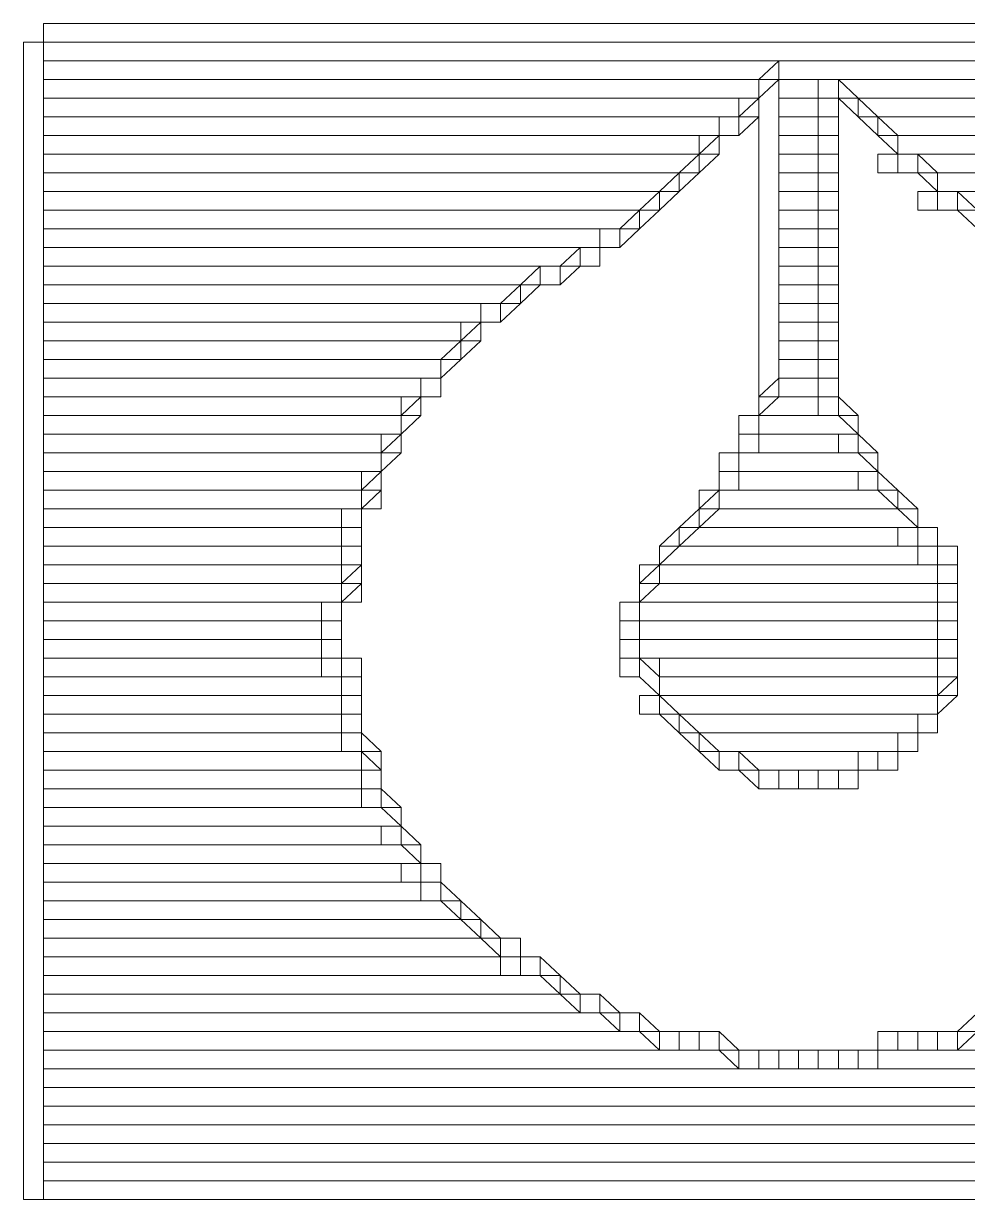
# Model space of a CAD drawing. Header units: millimetres. Extents: x 0 to 841, y 0 to 594.
# Drawn here: x 659.17 to 669.07, y 97.92 to 110.26 of the extents above; entities that cross this region are included whole.
import ezdxf

# ---------------------------------------------------------------- set-up
doc = ezdxf.new("R2010")
doc.units = ezdxf.units.MM
doc.header["$LTSCALE"] = 1.2
doc.layers.add('1', color=7, linetype='Continuous', lineweight=13)

msp = doc.modelspace()

# ---------------------------------------------------------------- linework, layer by layer
at = {"layer": '1'}
for p, q in [((659.38, 110.258), (718.832, 110.258)), ((659.38, 110.258), (718.832, 110.258)), ((659.38, 110.063), (718.832, 110.063)), ((659.38, 110.063), (718.832, 110.063)), ((659.38, 109.867), (718.832, 109.867)), ((659.38, 109.867), (718.832, 109.867)), ((667.716, 109.671), (718.832, 109.671)), ((667.716, 109.671), (718.832, 109.671)), ((667.924, 109.475), (718.832, 109.475)), ((667.924, 109.475), (718.832, 109.475)), ((668.131, 109.28), (718.832, 109.28)), ((668.131, 109.28), (718.832, 109.28)), ((668.341, 109.083), (718.832, 109.083)), ((668.341, 109.083), (718.832, 109.083)), ((668.549, 108.887), (718.832, 108.887)), ((668.549, 108.887), (718.832, 108.887)), ((668.757, 108.692), (718.832, 108.692)), ((668.757, 108.692), (718.832, 108.692)), ((668.966, 108.496), (718.832, 108.496)), ((668.966, 108.496), (718.832, 108.496)), ((668.757, 99.683), (718.832, 99.683)), ((668.757, 99.683), (718.832, 99.683)), ((659.38, 99.487), (718.832, 99.487)), ((659.38, 99.487), (718.832, 99.487)), ((667.924, 99.487), (718.832, 99.487)), ((667.924, 99.487), (718.832, 99.487)), ((659.38, 99.292), (718.832, 99.292)), ((659.38, 99.292), (718.832, 99.292)), ((659.38, 99.096), (718.832, 99.096)), ((659.38, 99.096), (718.832, 99.096)), ((659.38, 98.9), (718.832, 98.9)), ((659.38, 98.9), (718.832, 98.9)), ((659.38, 98.704), (718.832, 98.704)), ((659.38, 98.704), (718.832, 98.704)), ((659.38, 98.509), (718.832, 98.509)), ((659.38, 98.509), (718.832, 98.509)), ((659.38, 98.313), (718.832, 98.313)), ((659.38, 98.313), (718.832, 98.313))]:
    msp.add_line(p, q, dxfattribs=at)
for points in [[(718.832, 110.063), (659.38, 110.063), (659.38, 110.258), (718.832, 110.258)], [(718.832, 110.063), (659.38, 110.063), (659.38, 110.258)], [(718.832, 110.063), (659.38, 110.063), (659.38, 110.258), (718.832, 110.258)], [(718.832, 110.063), (659.38, 110.063), (659.38, 110.258)], [(718.832, 109.867), (659.38, 109.867), (659.38, 110.063)], [(718.832, 109.867), (659.38, 109.867), (659.38, 110.063)], [(718.832, 109.671), (659.38, 109.671), (659.38, 109.867)], [(718.832, 109.671), (659.38, 109.671), (659.38, 109.867)], [(718.832, 109.475), (667.716, 109.475), (667.716, 109.671)], [(718.832, 109.475), (667.716, 109.475), (667.716, 109.671)], [(718.832, 109.28), (667.924, 109.28), (667.924, 109.475)], [(718.832, 109.28), (667.924, 109.28), (667.924, 109.475)], [(718.832, 109.083), (668.131, 109.083), (668.131, 109.28), (718.832, 109.28)], [(718.832, 109.083), (668.131, 109.083), (668.131, 109.28)], [(718.832, 109.083), (668.131, 109.083), (668.131, 109.28), (718.832, 109.28)], [(718.832, 109.083), (668.131, 109.083), (668.131, 109.28)], [(718.832, 108.887), (668.341, 108.887), (668.341, 109.083)], [(718.832, 108.887), (668.341, 108.887), (668.341, 109.083)], [(718.832, 108.692), (668.549, 108.692), (668.549, 108.887)], [(718.832, 108.692), (668.549, 108.692), (668.549, 108.887)], [(718.832, 108.496), (668.757, 108.496), (668.757, 108.692)], [(718.832, 108.496), (668.757, 108.496), (668.757, 108.692)], [(718.832, 108.3), (668.966, 108.3), (668.966, 108.496)], [(718.832, 108.3), (668.966, 108.3), (668.966, 108.496)], [(718.832, 99.487), (668.757, 99.487), (668.757, 99.683)], [(718.832, 99.487), (668.757, 99.487), (668.757, 99.683)], [(718.832, 99.292), (659.38, 99.292), (659.38, 99.487)], [(718.832, 99.292), (659.38, 99.292), (659.38, 99.487)], [(718.832, 99.292), (667.924, 99.292), (667.924, 99.487)], [(718.832, 99.292), (667.924, 99.292), (667.924, 99.487)], [(718.832, 99.096), (659.38, 99.096), (659.38, 99.292)], [(718.832, 99.096), (659.38, 99.096), (659.38, 99.292)], [(718.832, 98.9), (659.38, 98.9), (659.38, 99.096)], [(718.832, 98.9), (659.38, 98.9), (659.38, 99.096)], [(718.832, 98.704), (659.38, 98.704), (659.38, 98.9)], [(718.832, 98.704), (659.38, 98.704), (659.38, 98.9)], [(718.832, 98.509), (659.38, 98.509), (659.38, 98.704)], [(718.832, 98.509), (659.38, 98.509), (659.38, 98.704)], [(718.832, 98.313), (659.38, 98.313), (659.38, 98.509)], [(718.832, 98.313), (659.38, 98.313), (659.38, 98.509)], [(718.832, 98.117), (659.38, 98.117), (659.38, 98.313), (718.832, 98.313)], [(718.832, 98.117), (659.38, 98.117), (659.38, 98.313)], [(718.832, 98.117), (659.38, 98.117), (659.38, 98.313), (718.832, 98.313)], [(718.832, 98.117), (659.38, 98.117), (659.38, 98.313)], [(718.832, 98.117), (659.38, 98.117), (659.38, 97.921), (718.832, 97.921)], [(718.832, 98.117), (659.38, 98.117), (659.38, 97.921), (718.832, 97.921)]]:
    msp.add_lwpolyline(points, dxfattribs=at)
for points in [[(659.171, 97.921), (659.171, 110.063), (659.38, 110.063), (659.38, 97.921)], [(659.171, 97.921), (659.171, 110.063), (659.38, 110.063), (659.38, 97.921)], [(667.091, 109.867), (666.883, 109.671), (666.883, 109.475), (667.091, 109.671)], [(667.091, 109.867), (666.883, 109.671), (666.883, 109.475), (667.091, 109.671)], [(659.38, 109.671), (666.883, 109.671), (666.883, 109.475), (659.38, 109.475)], [(659.38, 109.671), (666.883, 109.671), (666.883, 109.475), (659.38, 109.475)], [(666.883, 106.342), (666.883, 109.671), (667.091, 109.671), (667.091, 106.342)], [(666.883, 106.342), (666.883, 109.671), (667.091, 109.671), (667.091, 106.342)], [(667.091, 109.671), (667.716, 109.671), (667.716, 109.475), (667.091, 109.475)], [(667.091, 109.671), (667.716, 109.671), (667.716, 109.475), (667.091, 109.475)], [(667.506, 109.475), (667.506, 109.671), (667.716, 109.671), (667.716, 109.475)], [(667.506, 109.671), (667.506, 106.342), (667.716, 106.342), (667.716, 109.671)], [(667.506, 109.475), (667.506, 109.671), (667.716, 109.671), (667.716, 109.475)], [(667.506, 109.671), (667.506, 106.342), (667.716, 106.342), (667.716, 109.671)], [(667.924, 109.475), (667.716, 109.671), (667.716, 109.475), (667.924, 109.28)], [(667.924, 109.475), (667.716, 109.671), (667.716, 109.475), (667.924, 109.28)], [(659.38, 109.475), (666.883, 109.475), (666.883, 109.28), (659.38, 109.28)], [(659.38, 109.475), (666.883, 109.475), (666.883, 109.28), (659.38, 109.28)], [(666.673, 109.475), (666.673, 109.28), (666.883, 109.28), (666.883, 109.475)], [(666.883, 109.475), (666.673, 109.28), (666.673, 109.083), (666.883, 109.28)], [(666.673, 109.475), (666.673, 109.28), (666.883, 109.28), (666.883, 109.475)], [(666.883, 109.475), (666.673, 109.28), (666.673, 109.083), (666.883, 109.28)], [(667.091, 109.475), (667.716, 109.475), (667.716, 109.28), (667.091, 109.28)], [(667.091, 109.475), (667.716, 109.475), (667.716, 109.28), (667.091, 109.28)], [(668.131, 109.28), (667.924, 109.475), (667.924, 109.28), (668.131, 109.083)], [(668.131, 109.28), (667.924, 109.475), (667.924, 109.28), (668.131, 109.083)], [(659.38, 109.28), (666.673, 109.28), (666.673, 109.083), (659.38, 109.083)], [(659.38, 109.28), (666.465, 109.28), (666.465, 109.083), (659.38, 109.083)], [(659.38, 109.28), (666.673, 109.28), (666.673, 109.083), (659.38, 109.083)], [(659.38, 109.28), (666.465, 109.28), (666.465, 109.083), (659.38, 109.083)], [(666.673, 109.28), (666.465, 109.28), (666.465, 109.083), (666.673, 109.083)], [(666.673, 109.28), (666.465, 109.28), (666.465, 109.083), (666.673, 109.083)], [(667.091, 109.28), (667.716, 109.28), (667.716, 109.083), (667.091, 109.083)], [(667.091, 109.28), (667.716, 109.28), (667.716, 109.083), (667.091, 109.083)], [(667.091, 109.28), (667.716, 109.28), (667.716, 109.083), (667.091, 109.083)], [(667.091, 109.28), (667.716, 109.28), (667.716, 109.083), (667.091, 109.083)], [(668.341, 109.083), (668.131, 109.28), (668.131, 109.083), (668.341, 108.887)], [(668.131, 109.28), (668.131, 109.28), (668.131, 109.083), (668.131, 109.083)], [(668.341, 109.083), (668.131, 109.28), (668.131, 109.083), (668.341, 108.887)], [(668.131, 109.28), (668.131, 109.28), (668.131, 109.083), (668.131, 109.083)], [(659.38, 109.083), (666.465, 109.083), (666.465, 108.887), (659.38, 108.887)], [(659.38, 109.083), (666.465, 109.083), (666.465, 108.887), (659.38, 108.887)], [(666.257, 109.083), (666.257, 108.887), (666.465, 108.887), (666.465, 109.083)], [(666.465, 109.083), (666.257, 108.887), (666.257, 108.692), (666.465, 108.887)], [(666.257, 109.083), (666.257, 108.887), (666.465, 108.887), (666.465, 109.083)], [(666.465, 109.083), (666.257, 108.887), (666.257, 108.692), (666.465, 108.887)], [(667.091, 109.083), (667.716, 109.083), (667.716, 108.887), (667.091, 108.887)], [(667.091, 109.083), (667.716, 109.083), (667.716, 108.887), (667.091, 108.887)], [(659.38, 108.887), (666.257, 108.887), (666.257, 108.692), (659.38, 108.692)], [(659.38, 108.887), (666.257, 108.887), (666.257, 108.692), (659.38, 108.692)], [(666.257, 108.887), (666.048, 108.692), (666.048, 108.496), (666.257, 108.692)], [(666.257, 108.887), (666.048, 108.692), (666.048, 108.496), (666.257, 108.692)], [(666.257, 108.887), (666.257, 108.887), (666.257, 108.692), (666.257, 108.692)], [(666.257, 108.887), (666.257, 108.887), (666.257, 108.692), (666.257, 108.692)], [(667.091, 108.887), (667.716, 108.887), (667.716, 108.692), (667.091, 108.692)], [(667.091, 108.887), (667.716, 108.887), (667.716, 108.692), (667.091, 108.692)], [(668.131, 108.692), (668.131, 108.887), (668.341, 108.887), (668.341, 108.692)], [(668.131, 108.692), (668.131, 108.887), (668.341, 108.887), (668.341, 108.692)], [(668.549, 108.887), (668.341, 108.887), (668.341, 108.692), (668.549, 108.692)], [(668.549, 108.887), (668.341, 108.887), (668.341, 108.692), (668.549, 108.692)], [(668.757, 108.692), (668.549, 108.887), (668.549, 108.692), (668.757, 108.496)], [(668.757, 108.692), (668.549, 108.887), (668.549, 108.692), (668.757, 108.496)], [(659.38, 108.692), (666.048, 108.692), (666.048, 108.496), (659.38, 108.496)], [(659.38, 108.692), (666.048, 108.692), (666.048, 108.496), (659.38, 108.496)], [(666.048, 108.692), (665.84, 108.496), (665.84, 108.3), (666.048, 108.496)], [(666.048, 108.692), (665.84, 108.496), (665.84, 108.3), (666.048, 108.496)], [(667.091, 108.692), (667.716, 108.692), (667.716, 108.496), (667.091, 108.496)], [(667.091, 108.692), (667.716, 108.692), (667.716, 108.496), (667.091, 108.496)], [(659.38, 108.496), (665.84, 108.496), (665.84, 108.3), (659.38, 108.3)], [(659.38, 108.496), (665.84, 108.496), (665.84, 108.3), (659.38, 108.3)], [(665.84, 108.496), (665.632, 108.3), (665.632, 108.105), (665.84, 108.3)], [(665.84, 108.496), (665.632, 108.3), (665.632, 108.105), (665.84, 108.3)], [(665.84, 108.496), (665.84, 108.496), (665.84, 108.3), (665.84, 108.3)], [(665.84, 108.496), (665.84, 108.496), (665.84, 108.3), (665.84, 108.3)], [(667.091, 108.496), (667.716, 108.496), (667.716, 108.3), (667.091, 108.3)], [(667.091, 108.496), (667.716, 108.496), (667.716, 108.3), (667.091, 108.3)], [(668.549, 108.3), (668.549, 108.496), (668.757, 108.496), (668.757, 108.3)], [(668.549, 108.3), (668.549, 108.496), (668.757, 108.496), (668.757, 108.3)], [(668.966, 108.496), (668.757, 108.496), (668.757, 108.3), (668.966, 108.3)], [(668.966, 108.496), (668.757, 108.496), (668.757, 108.3), (668.966, 108.3)], [(669.174, 108.3), (668.966, 108.496), (668.966, 108.3), (669.174, 108.105)], [(669.174, 108.3), (668.966, 108.496), (668.966, 108.3), (669.174, 108.105)], [(659.38, 108.3), (665.632, 108.3), (665.632, 108.105), (659.38, 108.105)], [(659.38, 108.3), (665.632, 108.3), (665.632, 108.105), (659.38, 108.105)], [(665.632, 108.3), (665.423, 108.105), (665.423, 107.909), (665.632, 108.105)], [(665.632, 108.3), (665.423, 108.105), (665.423, 107.909), (665.632, 108.105)], [(667.091, 108.3), (667.716, 108.3), (667.716, 108.105), (667.091, 108.105)], [(667.091, 108.3), (667.716, 108.3), (667.716, 108.105), (667.091, 108.105)], [(659.38, 108.105), (665.423, 108.105), (665.423, 107.909), (659.38, 107.909)], [(659.38, 108.105), (665.215, 108.105), (665.215, 107.909), (659.38, 107.909)], [(659.38, 108.105), (665.423, 108.105), (665.423, 107.909), (659.38, 107.909)], [(659.38, 108.105), (665.215, 108.105), (665.215, 107.909), (659.38, 107.909)], [(665.423, 108.105), (665.215, 108.105), (665.215, 107.909), (665.423, 107.909)], [(665.423, 108.105), (665.215, 108.105), (665.215, 107.909), (665.423, 107.909)], [(667.091, 108.105), (667.716, 108.105), (667.716, 107.909), (667.091, 107.909)], [(667.091, 108.105), (667.716, 108.105), (667.716, 107.909), (667.091, 107.909)], [(667.091, 108.105), (667.716, 108.105), (667.716, 107.909), (667.091, 107.909)], [(667.091, 108.105), (667.716, 108.105), (667.716, 107.909), (667.091, 107.909)], [(659.38, 107.909), (665.007, 107.909), (665.007, 107.713), (659.38, 107.713)], [(659.38, 107.909), (665.007, 107.909), (665.007, 107.713), (659.38, 107.713)], [(665.007, 107.909), (664.798, 107.713), (664.798, 107.517), (665.007, 107.713)], [(665.007, 107.909), (664.798, 107.713), (664.798, 107.517), (665.007, 107.713)], [(665.007, 107.909), (665.007, 107.713), (665.215, 107.713), (665.215, 107.909)], [(665.215, 107.909), (665.007, 107.909), (665.007, 107.713), (665.215, 107.713)], [(665.007, 107.909), (665.007, 107.713), (665.215, 107.713), (665.215, 107.909)], [(665.215, 107.909), (665.007, 107.909), (665.007, 107.713), (665.215, 107.713)], [(667.091, 107.909), (667.716, 107.909), (667.716, 107.713), (667.091, 107.713)], [(667.091, 107.909), (667.716, 107.909), (667.716, 107.713), (667.091, 107.713)], [(659.38, 107.713), (664.59, 107.713), (664.59, 107.517), (659.38, 107.517)], [(659.38, 107.713), (664.59, 107.713), (664.59, 107.517), (659.38, 107.517)], [(664.59, 107.713), (664.382, 107.517), (664.382, 107.321), (664.59, 107.517)], [(664.59, 107.713), (664.382, 107.517), (664.382, 107.321), (664.59, 107.517)], [(664.798, 107.713), (664.59, 107.713), (664.59, 107.517), (664.798, 107.517)], [(664.59, 107.713), (664.59, 107.713), (664.59, 107.517), (664.59, 107.517)], [(664.59, 107.713), (664.59, 107.713), (664.59, 107.517), (664.59, 107.517)], [(664.798, 107.713), (664.59, 107.713), (664.59, 107.517), (664.798, 107.517)], [(664.59, 107.713), (664.59, 107.713), (664.59, 107.517), (664.59, 107.517)], [(664.59, 107.713), (664.59, 107.713), (664.59, 107.517), (664.59, 107.517)], [(667.091, 107.713), (667.716, 107.713), (667.716, 107.517), (667.091, 107.517)], [(667.091, 107.713), (667.716, 107.713), (667.716, 107.517), (667.091, 107.517)], [(659.38, 107.517), (664.382, 107.517), (664.382, 107.321), (659.38, 107.321)], [(659.38, 107.517), (664.382, 107.517), (664.382, 107.321), (659.38, 107.321)], [(664.382, 107.517), (664.172, 107.321), (664.172, 107.125), (664.382, 107.321)], [(664.382, 107.517), (664.172, 107.321), (664.172, 107.125), (664.382, 107.321)], [(664.382, 107.517), (664.382, 107.517), (664.382, 107.321), (664.382, 107.321)], [(664.382, 107.517), (664.382, 107.517), (664.382, 107.321), (664.382, 107.321)], [(667.091, 107.517), (667.716, 107.517), (667.716, 107.321), (667.091, 107.321)], [(667.091, 107.517), (667.716, 107.517), (667.716, 107.321), (667.091, 107.321)], [(659.38, 107.321), (664.172, 107.321), (664.172, 107.125), (659.38, 107.125)], [(659.38, 107.321), (664.172, 107.321), (664.172, 107.125), (659.38, 107.125)], [(664.172, 107.321), (663.965, 107.321), (663.965, 107.125), (664.172, 107.125)], [(664.172, 107.321), (663.965, 107.321), (663.965, 107.125), (664.172, 107.125)], [(667.091, 107.321), (667.716, 107.321), (667.716, 107.125), (667.091, 107.125)], [(667.091, 107.321), (667.716, 107.321), (667.716, 107.125), (667.091, 107.125)], [(659.38, 107.125), (663.965, 107.125), (663.965, 106.929), (659.38, 106.929)], [(659.38, 107.125), (663.965, 107.125), (663.965, 106.929), (659.38, 106.929)], [(663.757, 107.125), (663.757, 106.929), (663.965, 106.929), (663.965, 107.125)], [(663.965, 107.125), (663.757, 106.929), (663.757, 106.734), (663.965, 106.929)], [(663.757, 107.125), (663.757, 106.929), (663.965, 106.929), (663.965, 107.125)], [(663.965, 107.125), (663.757, 106.929), (663.757, 106.734), (663.965, 106.929)], [(667.091, 107.125), (667.716, 107.125), (667.716, 106.929), (667.091, 106.929)], [(667.091, 107.125), (667.716, 107.125), (667.716, 106.929), (667.091, 106.929)], [(659.38, 106.929), (663.757, 106.929), (663.757, 106.734), (659.38, 106.734)], [(659.38, 106.929), (663.757, 106.929), (663.757, 106.734), (659.38, 106.734)], [(659.38, 106.929), (663.757, 106.929), (663.757, 106.734), (659.38, 106.734)], [(659.38, 106.929), (663.757, 106.929), (663.757, 106.734), (659.38, 106.734)], [(663.757, 106.929), (663.547, 106.734), (663.547, 106.538), (663.757, 106.734)], [(663.757, 106.929), (663.547, 106.734), (663.547, 106.538), (663.757, 106.734)], [(663.757, 106.929), (663.757, 106.929), (663.757, 106.734), (663.757, 106.734)], [(663.757, 106.929), (663.757, 106.929), (663.757, 106.734), (663.757, 106.734)], [(667.091, 106.929), (667.716, 106.929), (667.716, 106.734), (667.091, 106.734)], [(667.091, 106.929), (667.716, 106.929), (667.716, 106.734), (667.091, 106.734)], [(667.091, 106.929), (667.716, 106.929), (667.716, 106.734), (667.091, 106.734)], [(667.091, 106.929), (667.716, 106.929), (667.716, 106.734), (667.091, 106.734)], [(659.38, 106.734), (663.547, 106.734), (663.547, 106.538), (659.38, 106.538)], [(659.38, 106.734), (663.547, 106.734), (663.547, 106.538), (659.38, 106.538)], [(667.091, 106.734), (667.716, 106.734), (667.716, 106.538), (667.091, 106.538)], [(667.091, 106.734), (667.716, 106.734), (667.716, 106.538), (667.091, 106.538)], [(659.38, 106.538), (663.339, 106.538), (663.339, 106.342), (659.38, 106.342)], [(659.38, 106.538), (663.339, 106.538), (663.339, 106.342), (659.38, 106.342)], [(663.339, 106.538), (663.339, 106.342), (663.547, 106.342), (663.547, 106.538)], [(663.547, 106.538), (663.339, 106.538), (663.339, 106.342), (663.547, 106.342)], [(663.339, 106.538), (663.339, 106.342), (663.547, 106.342), (663.547, 106.538)], [(663.547, 106.538), (663.339, 106.538), (663.339, 106.342), (663.547, 106.342)], [(666.883, 106.342), (667.091, 106.538), (667.091, 106.342), (666.883, 106.146)], [(666.883, 106.342), (667.091, 106.538), (667.091, 106.342), (666.883, 106.146)], [(667.091, 106.538), (667.091, 106.538), (667.091, 106.342), (667.091, 106.342)], [(667.091, 106.538), (667.716, 106.538), (667.716, 106.342), (667.091, 106.342)], [(667.091, 106.538), (667.091, 106.538), (667.091, 106.342), (667.091, 106.342)], [(667.091, 106.538), (667.716, 106.538), (667.716, 106.342), (667.091, 106.342)], [(667.716, 106.538), (667.716, 106.538), (667.716, 106.342), (667.716, 106.342)], [(667.716, 106.538), (667.716, 106.538), (667.716, 106.342), (667.716, 106.342)], [(659.38, 106.342), (663.339, 106.342), (663.339, 106.146), (659.38, 106.146)], [(659.38, 106.342), (663.339, 106.342), (663.339, 106.146), (659.38, 106.146)], [(663.131, 106.342), (663.131, 106.146), (663.339, 106.146), (663.339, 106.342)], [(663.339, 106.342), (663.131, 106.146), (663.131, 105.95), (663.339, 106.146)], [(663.131, 106.342), (663.131, 106.146), (663.339, 106.146), (663.339, 106.342)], [(663.339, 106.342), (663.131, 106.146), (663.131, 105.95), (663.339, 106.146)], [(666.883, 106.342), (667.716, 106.342), (667.716, 106.146), (666.883, 106.146)], [(666.883, 106.342), (667.716, 106.342), (667.716, 106.146), (666.883, 106.146)], [(667.506, 106.342), (667.506, 106.146), (667.716, 106.146), (667.716, 106.342)], [(667.506, 106.342), (667.506, 106.146), (667.716, 106.146), (667.716, 106.342)], [(667.716, 106.342), (667.924, 106.146), (667.924, 105.95), (667.716, 106.146)], [(667.716, 106.342), (667.924, 106.146), (667.924, 105.95), (667.716, 106.146)], [(659.38, 106.146), (663.131, 106.146), (663.131, 105.95), (659.38, 105.95)], [(659.38, 106.146), (663.131, 106.146), (663.131, 105.95), (659.38, 105.95)], [(663.131, 106.146), (663.131, 106.146), (663.131, 105.95), (663.131, 105.95)], [(663.131, 106.146), (663.131, 106.146), (663.131, 105.95), (663.131, 105.95)], [(666.673, 105.95), (666.673, 106.146), (666.883, 106.146), (666.883, 105.95)], [(666.673, 105.95), (666.673, 106.146), (666.883, 106.146), (666.883, 105.95)], [(666.883, 106.146), (666.883, 106.146), (666.883, 105.95), (666.883, 105.95)], [(666.883, 106.146), (667.924, 106.146), (667.924, 105.95), (666.883, 105.95)], [(666.883, 106.146), (666.883, 106.146), (666.883, 105.95), (666.883, 105.95)], [(666.883, 106.146), (667.924, 106.146), (667.924, 105.95), (666.883, 105.95)], [(667.924, 106.146), (667.924, 106.146), (667.924, 105.95), (667.924, 105.95)], [(667.924, 106.146), (667.924, 106.146), (667.924, 105.95), (667.924, 105.95)], [(659.38, 105.95), (663.131, 105.95), (663.131, 105.754), (659.38, 105.754)], [(659.38, 105.95), (662.922, 105.95), (662.922, 105.754), (659.38, 105.754)], [(659.38, 105.95), (663.131, 105.95), (663.131, 105.754), (659.38, 105.754)], [(659.38, 105.95), (662.922, 105.95), (662.922, 105.754), (659.38, 105.754)], [(662.922, 105.95), (662.922, 105.754), (663.131, 105.754), (663.131, 105.95)], [(663.131, 105.95), (662.922, 105.754), (662.922, 105.558), (663.131, 105.754)], [(662.922, 105.95), (662.922, 105.754), (663.131, 105.754), (663.131, 105.95)], [(663.131, 105.95), (662.922, 105.754), (662.922, 105.558), (663.131, 105.754)], [(666.673, 105.95), (666.883, 105.95), (666.883, 105.754), (666.673, 105.754)], [(666.673, 105.754), (666.673, 105.95), (666.883, 105.95), (666.883, 105.754)], [(666.673, 105.95), (667.924, 105.95), (667.924, 105.754), (666.673, 105.754)], [(666.673, 105.95), (666.883, 105.95), (666.883, 105.754), (666.673, 105.754)], [(666.673, 105.754), (666.673, 105.95), (666.883, 105.95), (666.883, 105.754)], [(666.673, 105.95), (667.924, 105.95), (667.924, 105.754), (666.673, 105.754)], [(666.883, 105.95), (667.924, 105.95), (667.924, 105.754), (666.883, 105.754)], [(666.883, 105.95), (667.924, 105.95), (667.924, 105.754), (666.883, 105.754)], [(667.716, 105.95), (667.716, 105.754), (667.924, 105.754), (667.924, 105.95)], [(667.716, 105.95), (667.716, 105.754), (667.924, 105.754), (667.924, 105.95)], [(667.924, 105.95), (667.924, 105.95), (667.924, 105.754), (667.924, 105.754)], [(667.924, 105.95), (668.131, 105.754), (668.131, 105.558), (667.924, 105.754)], [(667.924, 105.95), (667.924, 105.95), (667.924, 105.754), (667.924, 105.754)], [(667.924, 105.95), (668.131, 105.754), (668.131, 105.558), (667.924, 105.754)], [(659.38, 105.754), (662.922, 105.754), (662.922, 105.558), (659.38, 105.558)], [(659.38, 105.754), (662.922, 105.754), (662.922, 105.558), (659.38, 105.558)], [(666.465, 105.558), (666.465, 105.754), (666.673, 105.754), (666.673, 105.558)], [(666.465, 105.558), (666.465, 105.754), (666.673, 105.754), (666.673, 105.558)], [(666.673, 105.754), (668.131, 105.754), (668.131, 105.558), (666.673, 105.558)], [(666.673, 105.754), (668.131, 105.754), (668.131, 105.558), (666.673, 105.558)], [(659.38, 105.558), (662.922, 105.558), (662.922, 105.363), (659.38, 105.363)], [(659.38, 105.558), (662.922, 105.558), (662.922, 105.363), (659.38, 105.363)], [(662.714, 105.558), (662.714, 105.363), (662.922, 105.363), (662.922, 105.558)], [(662.922, 105.558), (662.714, 105.363), (662.714, 105.167), (662.922, 105.363)], [(662.714, 105.558), (662.714, 105.363), (662.922, 105.363), (662.922, 105.558)], [(662.922, 105.558), (662.714, 105.363), (662.714, 105.167), (662.922, 105.363)], [(662.922, 105.558), (662.922, 105.558), (662.922, 105.363), (662.922, 105.363)], [(662.922, 105.558), (662.922, 105.558), (662.922, 105.363), (662.922, 105.363)], [(666.465, 105.558), (666.673, 105.558), (666.673, 105.363), (666.465, 105.363)], [(666.465, 105.363), (666.465, 105.558), (666.673, 105.558), (666.673, 105.363)], [(666.465, 105.558), (668.131, 105.558), (668.131, 105.363), (666.465, 105.363)], [(666.465, 105.558), (666.673, 105.558), (666.673, 105.363), (666.465, 105.363)], [(666.465, 105.363), (666.465, 105.558), (666.673, 105.558), (666.673, 105.363)], [(666.465, 105.558), (668.131, 105.558), (668.131, 105.363), (666.465, 105.363)], [(667.924, 105.558), (667.924, 105.363), (668.131, 105.363), (668.131, 105.558)], [(667.924, 105.558), (667.924, 105.363), (668.131, 105.363), (668.131, 105.558)], [(668.131, 105.558), (668.131, 105.558), (668.131, 105.363), (668.131, 105.363)], [(668.131, 105.558), (668.341, 105.363), (668.341, 105.167), (668.131, 105.363)], [(668.131, 105.558), (668.131, 105.558), (668.131, 105.363), (668.131, 105.363)], [(668.131, 105.558), (668.341, 105.363), (668.341, 105.167), (668.131, 105.363)], [(659.38, 105.363), (662.922, 105.363), (662.922, 105.167), (659.38, 105.167)], [(659.38, 105.363), (662.922, 105.363), (662.922, 105.167), (659.38, 105.167)], [(666.257, 105.167), (666.465, 105.363), (666.465, 105.167), (666.257, 104.971)], [(666.257, 105.167), (666.257, 105.363), (666.465, 105.363), (666.465, 105.167)], [(666.257, 105.167), (666.465, 105.363), (666.465, 105.167), (666.257, 104.971)], [(666.257, 105.167), (666.257, 105.363), (666.465, 105.363), (666.465, 105.167)], [(666.465, 105.363), (666.465, 105.363), (666.465, 105.167), (666.465, 105.167)], [(666.465, 105.363), (668.341, 105.363), (668.341, 105.167), (666.465, 105.167)], [(666.465, 105.363), (666.465, 105.363), (666.465, 105.167), (666.465, 105.167)], [(666.465, 105.363), (668.341, 105.363), (668.341, 105.167), (666.465, 105.167)], [(668.341, 105.363), (668.341, 105.363), (668.341, 105.167), (668.341, 105.167)], [(668.341, 105.363), (668.549, 105.167), (668.549, 104.971), (668.341, 105.167)], [(668.341, 105.363), (668.341, 105.363), (668.341, 105.167), (668.341, 105.167)], [(668.341, 105.363), (668.549, 105.167), (668.549, 104.971), (668.341, 105.167)], [(659.38, 105.167), (662.714, 105.167), (662.714, 104.971), (659.38, 104.971)], [(659.38, 105.167), (662.714, 105.167), (662.714, 104.971), (659.38, 104.971)], [(662.506, 105.167), (662.506, 104.971), (662.714, 104.971), (662.714, 105.167)], [(662.506, 105.167), (662.506, 104.971), (662.714, 104.971), (662.714, 105.167)], [(666.048, 104.971), (666.257, 105.167), (666.257, 104.971), (666.048, 104.775)], [(666.048, 104.971), (666.257, 105.167), (666.257, 104.971), (666.048, 104.775)], [(666.257, 105.167), (666.257, 105.167), (666.257, 104.971), (666.257, 104.971)], [(666.257, 105.167), (668.549, 105.167), (668.549, 104.971), (666.257, 104.971)], [(666.257, 105.167), (666.257, 105.167), (666.257, 104.971), (666.257, 104.971)], [(666.257, 105.167), (668.549, 105.167), (668.549, 104.971), (666.257, 104.971)], [(668.549, 105.167), (668.549, 105.167), (668.549, 104.971), (668.549, 104.971)], [(668.549, 105.167), (668.549, 105.167), (668.549, 104.971), (668.549, 104.971)], [(659.38, 104.971), (662.714, 104.971), (662.714, 104.775), (659.38, 104.775)], [(659.38, 104.971), (662.714, 104.971), (662.714, 104.775), (659.38, 104.775)], [(662.506, 104.971), (662.506, 104.775), (662.714, 104.775), (662.714, 104.971)], [(662.506, 104.971), (662.506, 104.775), (662.714, 104.775), (662.714, 104.971)], [(665.84, 104.775), (666.048, 104.971), (666.048, 104.775), (665.84, 104.58)], [(665.84, 104.775), (666.048, 104.971), (666.048, 104.775), (665.84, 104.58)], [(666.048, 104.971), (666.048, 104.971), (666.048, 104.775), (666.048, 104.775)], [(666.048, 104.971), (666.048, 104.971), (666.048, 104.775), (666.048, 104.775)], [(666.048, 104.971), (668.757, 104.971), (668.757, 104.775), (666.048, 104.775)], [(666.048, 104.971), (666.048, 104.971), (666.048, 104.775), (666.048, 104.775)], [(666.048, 104.971), (666.048, 104.971), (666.048, 104.775), (666.048, 104.775)], [(666.048, 104.971), (668.757, 104.971), (668.757, 104.775), (666.048, 104.775)], [(668.341, 104.971), (668.341, 104.775), (668.549, 104.775), (668.549, 104.971)], [(668.341, 104.971), (668.341, 104.775), (668.549, 104.775), (668.549, 104.971)], [(668.549, 104.971), (668.757, 104.971), (668.757, 104.775), (668.549, 104.775)], [(668.549, 104.971), (668.757, 104.971), (668.757, 104.775), (668.549, 104.775)], [(668.757, 104.971), (668.757, 104.971), (668.757, 104.775), (668.757, 104.775)], [(668.757, 104.971), (668.757, 104.971), (668.757, 104.775), (668.757, 104.775)], [(659.38, 104.775), (662.714, 104.775), (662.714, 104.58), (659.38, 104.58)], [(659.38, 104.775), (662.714, 104.775), (662.714, 104.58), (659.38, 104.58)], [(659.38, 104.775), (662.714, 104.775), (662.714, 104.58), (659.38, 104.58)], [(659.38, 104.775), (662.714, 104.775), (662.714, 104.58), (659.38, 104.58)], [(662.506, 104.775), (662.506, 104.58), (662.714, 104.58), (662.714, 104.775)], [(662.506, 104.775), (662.506, 104.58), (662.714, 104.58), (662.714, 104.775)], [(665.84, 104.775), (665.84, 104.775), (665.84, 104.58), (665.84, 104.58)], [(665.84, 104.775), (665.84, 104.775), (665.84, 104.58), (665.84, 104.58)], [(665.84, 104.775), (668.757, 104.775), (668.757, 104.58), (665.84, 104.58)], [(665.84, 104.775), (668.966, 104.775), (668.966, 104.58), (665.84, 104.58)], [(665.84, 104.775), (665.84, 104.775), (665.84, 104.58), (665.84, 104.58)], [(665.84, 104.775), (665.84, 104.775), (665.84, 104.58), (665.84, 104.58)], [(665.84, 104.775), (668.757, 104.775), (668.757, 104.58), (665.84, 104.58)], [(665.84, 104.775), (668.966, 104.775), (668.966, 104.58), (665.84, 104.58)], [(668.549, 104.775), (668.549, 104.58), (668.757, 104.58), (668.757, 104.775)], [(668.549, 104.775), (668.549, 104.58), (668.757, 104.58), (668.757, 104.775)], [(668.757, 104.775), (668.757, 104.775), (668.757, 104.58), (668.757, 104.58)], [(668.757, 104.775), (668.966, 104.775), (668.966, 104.58), (668.757, 104.58)], [(668.757, 104.775), (668.757, 104.775), (668.757, 104.58), (668.757, 104.58)], [(668.757, 104.775), (668.966, 104.775), (668.966, 104.58), (668.757, 104.58)], [(659.38, 104.58), (662.714, 104.58), (662.714, 104.383), (659.38, 104.383)], [(659.38, 104.58), (662.714, 104.58), (662.714, 104.383), (659.38, 104.383)], [(662.506, 104.58), (662.506, 104.383), (662.714, 104.383), (662.714, 104.58)], [(662.714, 104.58), (662.506, 104.383), (662.506, 104.187), (662.714, 104.383)], [(662.506, 104.58), (662.506, 104.383), (662.714, 104.383), (662.714, 104.58)], [(662.714, 104.58), (662.506, 104.383), (662.506, 104.187), (662.714, 104.383)], [(662.714, 104.58), (662.714, 104.58), (662.714, 104.383), (662.714, 104.383)], [(662.714, 104.58), (662.714, 104.58), (662.714, 104.383), (662.714, 104.383)], [(665.632, 104.383), (665.84, 104.58), (665.84, 104.383), (665.632, 104.187)], [(665.632, 104.383), (665.632, 104.58), (665.84, 104.58), (665.84, 104.383)], [(665.632, 104.383), (665.84, 104.58), (665.84, 104.383), (665.632, 104.187)], [(665.632, 104.383), (665.632, 104.58), (665.84, 104.58), (665.84, 104.383)], [(665.84, 104.58), (665.84, 104.58), (665.84, 104.383), (665.84, 104.383)], [(665.84, 104.58), (668.966, 104.58), (668.966, 104.383), (665.84, 104.383)], [(665.84, 104.58), (665.84, 104.58), (665.84, 104.383), (665.84, 104.383)], [(665.84, 104.58), (668.966, 104.58), (668.966, 104.383), (665.84, 104.383)], [(668.757, 104.58), (668.757, 104.383), (668.966, 104.383), (668.966, 104.58)], [(668.757, 104.58), (668.757, 104.383), (668.966, 104.383), (668.966, 104.58)], [(668.966, 104.58), (668.966, 104.58), (668.966, 104.383), (668.966, 104.383)], [(668.966, 104.58), (668.966, 104.58), (668.966, 104.383), (668.966, 104.383)], [(659.38, 104.383), (662.714, 104.383), (662.714, 104.187), (659.38, 104.187)], [(659.38, 104.383), (662.714, 104.383), (662.714, 104.187), (659.38, 104.187)], [(665.632, 104.383), (665.632, 104.383), (665.632, 104.187), (665.632, 104.187)], [(665.632, 104.383), (668.966, 104.383), (668.966, 104.187), (665.632, 104.187)], [(665.632, 104.383), (665.632, 104.383), (665.632, 104.187), (665.632, 104.187)], [(665.632, 104.383), (668.966, 104.383), (668.966, 104.187), (665.632, 104.187)], [(668.757, 104.383), (668.757, 104.187), (668.966, 104.187), (668.966, 104.383)], [(668.757, 104.383), (668.757, 104.187), (668.966, 104.187), (668.966, 104.383)], [(668.966, 104.383), (668.966, 104.383), (668.966, 104.187), (668.966, 104.187)], [(668.966, 104.383), (668.966, 104.383), (668.966, 104.187), (668.966, 104.187)], [(659.38, 104.187), (662.506, 104.187), (662.506, 103.992), (659.38, 103.992)], [(659.38, 104.187), (662.506, 104.187), (662.506, 103.992), (659.38, 103.992)], [(662.297, 104.187), (662.297, 103.992), (662.506, 103.992), (662.506, 104.187)], [(662.297, 104.187), (662.297, 103.992), (662.506, 103.992), (662.506, 104.187)], [(665.423, 103.992), (665.423, 104.187), (665.632, 104.187), (665.632, 103.992)], [(665.423, 103.992), (665.423, 104.187), (665.632, 104.187), (665.632, 103.992)], [(665.632, 104.187), (665.632, 104.187), (665.632, 103.992), (665.632, 103.992)], [(665.632, 104.187), (665.632, 104.187), (665.632, 103.992), (665.632, 103.992)], [(665.632, 104.187), (668.966, 104.187), (668.966, 103.992), (665.632, 103.992)], [(665.632, 104.187), (665.632, 104.187), (665.632, 103.992), (665.632, 103.992)], [(665.632, 104.187), (665.632, 104.187), (665.632, 103.992), (665.632, 103.992)], [(665.632, 104.187), (668.966, 104.187), (668.966, 103.992), (665.632, 103.992)], [(668.757, 104.187), (668.757, 103.992), (668.966, 103.992), (668.966, 104.187)], [(668.757, 104.187), (668.757, 103.992), (668.966, 103.992), (668.966, 104.187)], [(668.966, 104.187), (668.966, 104.187), (668.966, 103.992), (668.966, 103.992)], [(668.966, 104.187), (668.966, 104.187), (668.966, 103.992), (668.966, 103.992)], [(668.966, 104.187), (668.966, 104.187), (668.966, 103.992), (668.966, 103.992)], [(668.966, 104.187), (668.966, 104.187), (668.966, 103.992), (668.966, 103.992)], [(659.38, 103.992), (662.506, 103.992), (662.506, 103.796), (659.38, 103.796)], [(659.38, 103.992), (662.506, 103.992), (662.506, 103.796), (659.38, 103.796)], [(662.297, 103.992), (662.297, 103.796), (662.506, 103.796), (662.506, 103.992)], [(662.297, 103.992), (662.297, 103.796), (662.506, 103.796), (662.506, 103.992)], [(665.423, 103.796), (665.423, 103.992), (665.632, 103.992), (665.632, 103.796)], [(665.423, 103.796), (665.423, 103.992), (665.632, 103.992), (665.632, 103.796)], [(665.632, 103.992), (665.632, 103.992), (665.632, 103.796), (665.632, 103.796)], [(665.632, 103.992), (668.966, 103.992), (668.966, 103.796), (665.632, 103.796)], [(665.632, 103.992), (665.632, 103.992), (665.632, 103.796), (665.632, 103.796)], [(665.632, 103.992), (668.966, 103.992), (668.966, 103.796), (665.632, 103.796)], [(668.757, 103.992), (668.757, 103.796), (668.966, 103.796), (668.966, 103.992)], [(668.757, 103.992), (668.757, 103.796), (668.966, 103.796), (668.966, 103.992)], [(668.966, 103.992), (668.966, 103.992), (668.966, 103.796), (668.966, 103.796)], [(668.966, 103.992), (668.966, 103.992), (668.966, 103.796), (668.966, 103.796)], [(659.38, 103.796), (662.506, 103.796), (662.506, 103.6), (659.38, 103.6)], [(659.38, 103.796), (662.506, 103.796), (662.506, 103.6), (659.38, 103.6)], [(659.38, 103.796), (662.506, 103.796), (662.506, 103.6), (659.38, 103.6)], [(659.38, 103.796), (662.506, 103.796), (662.506, 103.6), (659.38, 103.6)], [(662.297, 103.796), (662.297, 103.6), (662.506, 103.6), (662.506, 103.796)], [(662.297, 103.796), (662.297, 103.6), (662.506, 103.6), (662.506, 103.796)], [(665.423, 103.6), (665.423, 103.796), (665.632, 103.796), (665.632, 103.6)], [(665.423, 103.6), (665.423, 103.796), (665.632, 103.796), (665.632, 103.6)], [(665.632, 103.796), (665.632, 103.796), (665.632, 103.6), (665.632, 103.6)], [(665.632, 103.796), (668.966, 103.796), (668.966, 103.6), (665.632, 103.6)], [(665.632, 103.796), (668.966, 103.796), (668.966, 103.6), (665.632, 103.6)], [(665.632, 103.796), (665.632, 103.796), (665.632, 103.6), (665.632, 103.6)], [(665.632, 103.796), (668.966, 103.796), (668.966, 103.6), (665.632, 103.6)], [(665.632, 103.796), (668.966, 103.796), (668.966, 103.6), (665.632, 103.6)], [(668.757, 103.796), (668.757, 103.6), (668.966, 103.6), (668.966, 103.796)], [(668.757, 103.796), (668.757, 103.6), (668.966, 103.6), (668.966, 103.796)], [(668.966, 103.796), (668.966, 103.796), (668.966, 103.6), (668.966, 103.6)], [(668.966, 103.796), (668.966, 103.796), (668.966, 103.6), (668.966, 103.6)], [(659.38, 103.6), (662.714, 103.6), (662.714, 103.404), (659.38, 103.404)], [(659.38, 103.6), (662.714, 103.6), (662.714, 103.404), (659.38, 103.404)], [(662.297, 103.6), (662.297, 103.404), (662.506, 103.404), (662.506, 103.6)], [(662.297, 103.6), (662.297, 103.404), (662.506, 103.404), (662.506, 103.6)], [(662.506, 103.6), (662.714, 103.6), (662.714, 103.404), (662.506, 103.404)], [(662.506, 103.6), (662.714, 103.6), (662.714, 103.404), (662.506, 103.404)], [(665.423, 103.404), (665.423, 103.6), (665.632, 103.6), (665.632, 103.404)], [(665.423, 103.404), (665.423, 103.6), (665.632, 103.6), (665.632, 103.404)], [(665.84, 103.404), (665.632, 103.6), (665.632, 103.404), (665.84, 103.209)], [(665.632, 103.6), (665.632, 103.6), (665.632, 103.404), (665.632, 103.404)], [(665.84, 103.404), (665.632, 103.6), (665.632, 103.404), (665.84, 103.209)], [(665.632, 103.6), (665.632, 103.6), (665.632, 103.404), (665.632, 103.404)], [(665.84, 103.6), (668.966, 103.6), (668.966, 103.404), (665.84, 103.404)], [(665.84, 103.6), (668.966, 103.6), (668.966, 103.404), (665.84, 103.404)], [(668.757, 103.6), (668.757, 103.404), (668.966, 103.404), (668.966, 103.6)], [(668.757, 103.6), (668.757, 103.404), (668.966, 103.404), (668.966, 103.6)], [(668.966, 103.6), (668.966, 103.6), (668.966, 103.404), (668.966, 103.404)], [(668.966, 103.6), (668.966, 103.6), (668.966, 103.404), (668.966, 103.404)], [(659.38, 103.404), (662.714, 103.404), (662.714, 103.209), (659.38, 103.209)], [(659.38, 103.404), (662.714, 103.404), (662.714, 103.209), (659.38, 103.209)], [(662.506, 103.404), (662.506, 103.209), (662.714, 103.209), (662.714, 103.404)], [(662.506, 103.404), (662.506, 103.209), (662.714, 103.209), (662.714, 103.404)], [(665.84, 103.404), (665.84, 103.404), (665.84, 103.209), (665.84, 103.209)], [(665.84, 103.404), (665.84, 103.404), (665.84, 103.209), (665.84, 103.209)], [(665.84, 103.404), (668.966, 103.404), (668.966, 103.209), (665.84, 103.209)], [(665.84, 103.404), (665.84, 103.404), (665.84, 103.209), (665.84, 103.209)], [(665.84, 103.404), (665.84, 103.404), (665.84, 103.209), (665.84, 103.209)], [(665.84, 103.404), (668.966, 103.404), (668.966, 103.209), (665.84, 103.209)], [(668.757, 103.404), (668.757, 103.209), (668.966, 103.209), (668.966, 103.404)], [(668.966, 103.404), (668.757, 103.209), (668.757, 103.013), (668.966, 103.209)], [(668.757, 103.404), (668.757, 103.209), (668.966, 103.209), (668.966, 103.404)], [(668.966, 103.404), (668.757, 103.209), (668.757, 103.013), (668.966, 103.209)], [(668.966, 103.404), (668.966, 103.404), (668.966, 103.209), (668.966, 103.209)], [(668.966, 103.404), (668.966, 103.404), (668.966, 103.209), (668.966, 103.209)], [(668.966, 103.404), (668.966, 103.404), (668.966, 103.209), (668.966, 103.209)], [(668.966, 103.404), (668.966, 103.404), (668.966, 103.209), (668.966, 103.209)], [(659.38, 103.209), (662.714, 103.209), (662.714, 103.013), (659.38, 103.013)], [(659.38, 103.209), (662.714, 103.209), (662.714, 103.013), (659.38, 103.013)], [(662.506, 103.209), (662.506, 103.013), (662.714, 103.013), (662.714, 103.209)], [(662.506, 103.209), (662.506, 103.013), (662.714, 103.013), (662.714, 103.209)], [(665.632, 103.013), (665.632, 103.209), (665.84, 103.209), (665.84, 103.013)], [(665.632, 103.013), (665.632, 103.209), (665.84, 103.209), (665.84, 103.013)], [(666.048, 103.013), (665.84, 103.209), (665.84, 103.013), (666.048, 102.817)], [(665.84, 103.209), (665.84, 103.209), (665.84, 103.013), (665.84, 103.013)], [(665.84, 103.209), (668.757, 103.209), (668.757, 103.013), (665.84, 103.013)], [(666.048, 103.013), (665.84, 103.209), (665.84, 103.013), (666.048, 102.817)], [(665.84, 103.209), (665.84, 103.209), (665.84, 103.013), (665.84, 103.013)], [(665.84, 103.209), (668.757, 103.209), (668.757, 103.013), (665.84, 103.013)], [(668.757, 103.209), (668.757, 103.209), (668.757, 103.013), (668.757, 103.013)], [(668.757, 103.209), (668.757, 103.209), (668.757, 103.013), (668.757, 103.013)], [(659.38, 103.013), (662.714, 103.013), (662.714, 102.817), (659.38, 102.817)], [(659.38, 103.013), (662.714, 103.013), (662.714, 102.817), (659.38, 102.817)], [(662.506, 103.013), (662.506, 102.817), (662.714, 102.817), (662.714, 103.013)], [(662.506, 103.013), (662.506, 102.817), (662.714, 102.817), (662.714, 103.013)], [(666.257, 102.817), (666.048, 103.013), (666.048, 102.817), (666.257, 102.621)], [(666.048, 103.013), (666.048, 103.013), (666.048, 102.817), (666.048, 102.817)], [(666.048, 103.013), (666.048, 103.013), (666.048, 102.817), (666.048, 102.817)], [(666.048, 103.013), (668.757, 103.013), (668.757, 102.817), (666.048, 102.817)], [(666.257, 102.817), (666.048, 103.013), (666.048, 102.817), (666.257, 102.621)], [(666.048, 103.013), (666.048, 103.013), (666.048, 102.817), (666.048, 102.817)], [(666.048, 103.013), (666.048, 103.013), (666.048, 102.817), (666.048, 102.817)], [(666.048, 103.013), (668.757, 103.013), (668.757, 102.817), (666.048, 102.817)], [(668.549, 103.013), (668.549, 102.817), (668.757, 102.817), (668.757, 103.013)], [(668.757, 103.013), (668.549, 103.013), (668.549, 102.817), (668.757, 102.817)], [(668.549, 103.013), (668.549, 102.817), (668.757, 102.817), (668.757, 103.013)], [(668.757, 103.013), (668.549, 103.013), (668.549, 102.817), (668.757, 102.817)], [(668.757, 103.013), (668.757, 103.013), (668.757, 102.817), (668.757, 102.817)], [(668.757, 103.013), (668.757, 103.013), (668.757, 102.817), (668.757, 102.817)], [(659.38, 102.817), (662.714, 102.817), (662.714, 102.621), (659.38, 102.621)], [(659.38, 102.817), (662.714, 102.817), (662.714, 102.621), (659.38, 102.621)], [(662.506, 102.817), (662.506, 102.621), (662.714, 102.621), (662.714, 102.817)], [(662.506, 102.817), (662.506, 102.621), (662.714, 102.621), (662.714, 102.817)], [(662.714, 102.817), (662.714, 102.817), (662.714, 102.621), (662.714, 102.621)], [(662.714, 102.817), (662.922, 102.621), (662.922, 102.425), (662.714, 102.621)], [(662.714, 102.817), (662.714, 102.817), (662.714, 102.621), (662.714, 102.621)], [(662.714, 102.817), (662.922, 102.621), (662.922, 102.425), (662.714, 102.621)], [(666.465, 102.621), (666.257, 102.817), (666.257, 102.621), (666.465, 102.425)], [(666.257, 102.817), (666.257, 102.817), (666.257, 102.621), (666.257, 102.621)], [(666.257, 102.817), (666.257, 102.817), (666.257, 102.621), (666.257, 102.621)], [(666.257, 102.817), (668.549, 102.817), (668.549, 102.621), (666.257, 102.621)], [(666.465, 102.621), (666.257, 102.817), (666.257, 102.621), (666.465, 102.425)], [(666.257, 102.817), (666.257, 102.817), (666.257, 102.621), (666.257, 102.621)], [(666.257, 102.817), (666.257, 102.817), (666.257, 102.621), (666.257, 102.621)], [(666.257, 102.817), (668.549, 102.817), (668.549, 102.621), (666.257, 102.621)], [(668.341, 102.817), (668.341, 102.621), (668.549, 102.621), (668.549, 102.817)], [(668.549, 102.817), (668.341, 102.817), (668.341, 102.621), (668.549, 102.621)], [(668.341, 102.817), (668.341, 102.621), (668.549, 102.621), (668.549, 102.817)], [(668.549, 102.817), (668.341, 102.817), (668.341, 102.621), (668.549, 102.621)], [(668.549, 102.817), (668.549, 102.817), (668.549, 102.621), (668.549, 102.621)], [(668.549, 102.817), (668.549, 102.817), (668.549, 102.621), (668.549, 102.621)], [(659.38, 102.621), (662.714, 102.621), (662.714, 102.425), (659.38, 102.425)], [(659.38, 102.621), (662.922, 102.621), (662.922, 102.425), (659.38, 102.425)], [(659.38, 102.621), (662.714, 102.621), (662.714, 102.425), (659.38, 102.425)], [(659.38, 102.621), (662.922, 102.621), (662.922, 102.425), (659.38, 102.425)], [(666.673, 102.621), (666.465, 102.621), (666.465, 102.425), (666.673, 102.425)], [(666.465, 102.621), (666.465, 102.621), (666.465, 102.425), (666.465, 102.425)], [(666.465, 102.621), (666.465, 102.621), (666.465, 102.425), (666.465, 102.425)], [(666.465, 102.621), (668.341, 102.621), (668.341, 102.425), (666.465, 102.425)], [(666.673, 102.621), (666.465, 102.621), (666.465, 102.425), (666.673, 102.425)], [(666.465, 102.621), (666.465, 102.621), (666.465, 102.425), (666.465, 102.425)], [(666.465, 102.621), (666.465, 102.621), (666.465, 102.425), (666.465, 102.425)], [(666.465, 102.621), (668.341, 102.621), (668.341, 102.425), (666.465, 102.425)], [(666.883, 102.425), (666.673, 102.621), (666.673, 102.425), (666.883, 102.229)], [(666.673, 102.621), (666.673, 102.621), (666.673, 102.425), (666.673, 102.425)], [(666.673, 102.621), (668.131, 102.621), (668.131, 102.425), (666.673, 102.425)], [(666.883, 102.425), (666.673, 102.621), (666.673, 102.425), (666.883, 102.229)], [(666.673, 102.621), (666.673, 102.621), (666.673, 102.425), (666.673, 102.425)], [(666.673, 102.621), (668.131, 102.621), (668.131, 102.425), (666.673, 102.425)], [(668.131, 102.621), (667.924, 102.621), (667.924, 102.425), (668.131, 102.425)], [(668.131, 102.621), (667.924, 102.621), (667.924, 102.425), (668.131, 102.425)], [(668.131, 102.621), (668.131, 102.425), (668.341, 102.425), (668.341, 102.621)], [(668.341, 102.621), (668.131, 102.621), (668.131, 102.425), (668.341, 102.425)], [(668.131, 102.621), (668.131, 102.621), (668.131, 102.425), (668.131, 102.425)], [(668.131, 102.621), (668.131, 102.425), (668.341, 102.425), (668.341, 102.621)], [(668.341, 102.621), (668.131, 102.621), (668.131, 102.425), (668.341, 102.425)], [(668.131, 102.621), (668.131, 102.621), (668.131, 102.425), (668.131, 102.425)], [(668.341, 102.621), (668.341, 102.621), (668.341, 102.425), (668.341, 102.425)], [(668.341, 102.621), (668.341, 102.621), (668.341, 102.425), (668.341, 102.425)], [(659.38, 102.425), (662.922, 102.425), (662.922, 102.229), (659.38, 102.229)], [(659.38, 102.425), (662.922, 102.425), (662.922, 102.229), (659.38, 102.229)], [(662.714, 102.425), (662.714, 102.229), (662.922, 102.229), (662.922, 102.425)], [(662.714, 102.425), (662.714, 102.229), (662.922, 102.229), (662.922, 102.425)], [(667.091, 102.425), (666.883, 102.425), (666.883, 102.229), (667.091, 102.229)], [(666.883, 102.425), (666.883, 102.425), (666.883, 102.229), (666.883, 102.229)], [(667.091, 102.425), (666.883, 102.425), (666.883, 102.229), (667.091, 102.229)], [(666.883, 102.425), (666.883, 102.425), (666.883, 102.229), (666.883, 102.229)], [(667.298, 102.425), (667.091, 102.425), (667.091, 102.229), (667.298, 102.229)], [(667.091, 102.425), (667.091, 102.425), (667.091, 102.229), (667.091, 102.229)], [(667.091, 102.425), (667.091, 102.425), (667.091, 102.229), (667.091, 102.229)], [(667.298, 102.425), (667.091, 102.425), (667.091, 102.229), (667.298, 102.229)], [(667.091, 102.425), (667.091, 102.425), (667.091, 102.229), (667.091, 102.229)], [(667.091, 102.425), (667.091, 102.425), (667.091, 102.229), (667.091, 102.229)], [(667.506, 102.425), (667.298, 102.425), (667.298, 102.229), (667.506, 102.229)], [(667.298, 102.425), (667.298, 102.425), (667.298, 102.229), (667.298, 102.229)], [(667.506, 102.425), (667.298, 102.425), (667.298, 102.229), (667.506, 102.229)], [(667.298, 102.425), (667.298, 102.425), (667.298, 102.229), (667.298, 102.229)], [(667.716, 102.425), (667.506, 102.425), (667.506, 102.229), (667.716, 102.229)], [(667.506, 102.425), (667.506, 102.425), (667.506, 102.229), (667.506, 102.229)], [(667.716, 102.425), (667.506, 102.425), (667.506, 102.229), (667.716, 102.229)], [(667.506, 102.425), (667.506, 102.425), (667.506, 102.229), (667.506, 102.229)], [(667.716, 102.425), (667.716, 102.229), (667.924, 102.229), (667.924, 102.425)], [(667.924, 102.425), (667.716, 102.425), (667.716, 102.229), (667.924, 102.229)], [(667.716, 102.425), (667.716, 102.425), (667.716, 102.229), (667.716, 102.229)], [(667.716, 102.425), (667.716, 102.229), (667.924, 102.229), (667.924, 102.425)], [(667.924, 102.425), (667.716, 102.425), (667.716, 102.229), (667.924, 102.229)], [(667.716, 102.425), (667.716, 102.425), (667.716, 102.229), (667.716, 102.229)], [(667.924, 102.425), (667.924, 102.425), (667.924, 102.229), (667.924, 102.229)], [(667.924, 102.425), (667.924, 102.425), (667.924, 102.229), (667.924, 102.229)], [(659.38, 102.229), (662.922, 102.229), (662.922, 102.034), (659.38, 102.034)], [(659.38, 102.229), (662.922, 102.229), (662.922, 102.034), (659.38, 102.034)], [(662.714, 102.229), (662.714, 102.034), (662.922, 102.034), (662.922, 102.229)], [(662.714, 102.229), (662.714, 102.034), (662.922, 102.034), (662.922, 102.229)], [(662.922, 102.229), (663.131, 102.034), (663.131, 101.838), (662.922, 102.034)], [(662.922, 102.229), (663.131, 102.034), (663.131, 101.838), (662.922, 102.034)], [(659.38, 102.034), (663.131, 102.034), (663.131, 101.838), (659.38, 101.838)], [(659.38, 102.034), (663.131, 102.034), (663.131, 101.838), (659.38, 101.838)], [(663.131, 102.034), (663.131, 102.034), (663.131, 101.838), (663.131, 101.838)], [(663.131, 102.034), (663.131, 102.034), (663.131, 101.838), (663.131, 101.838)], [(659.38, 101.838), (663.131, 101.838), (663.131, 101.642), (659.38, 101.642)], [(659.38, 101.838), (663.131, 101.838), (663.131, 101.642), (659.38, 101.642)], [(662.922, 101.838), (662.922, 101.642), (663.131, 101.642), (663.131, 101.838)], [(662.922, 101.838), (662.922, 101.642), (663.131, 101.642), (663.131, 101.838)], [(663.131, 101.838), (663.339, 101.642), (663.339, 101.446), (663.131, 101.642)], [(663.131, 101.838), (663.339, 101.642), (663.339, 101.446), (663.131, 101.642)], [(659.38, 101.642), (663.339, 101.642), (663.339, 101.446), (659.38, 101.446)], [(659.38, 101.642), (663.339, 101.642), (663.339, 101.446), (659.38, 101.446)], [(659.38, 101.642), (663.339, 101.642), (663.339, 101.446), (659.38, 101.446)], [(659.38, 101.642), (663.339, 101.642), (663.339, 101.446), (659.38, 101.446)], [(659.38, 101.446), (663.547, 101.446), (663.547, 101.25), (659.38, 101.25)], [(659.38, 101.446), (663.547, 101.446), (663.547, 101.25), (659.38, 101.25)], [(663.131, 101.446), (663.131, 101.25), (663.339, 101.25), (663.339, 101.446)], [(663.131, 101.446), (663.131, 101.25), (663.339, 101.25), (663.339, 101.446)], [(663.339, 101.446), (663.547, 101.446), (663.547, 101.25), (663.339, 101.25)], [(663.339, 101.446), (663.547, 101.446), (663.547, 101.25), (663.339, 101.25)], [(659.38, 101.25), (663.547, 101.25), (663.547, 101.054), (659.38, 101.054)], [(659.38, 101.25), (663.547, 101.25), (663.547, 101.054), (659.38, 101.054)], [(663.339, 101.25), (663.339, 101.054), (663.547, 101.054), (663.547, 101.25)], [(663.339, 101.25), (663.339, 101.054), (663.547, 101.054), (663.547, 101.25)], [(663.547, 101.25), (663.757, 101.054), (663.757, 100.858), (663.547, 101.054)], [(663.547, 101.25), (663.757, 101.054), (663.757, 100.858), (663.547, 101.054)], [(659.38, 101.054), (663.757, 101.054), (663.757, 100.858), (659.38, 100.858)], [(659.38, 101.054), (663.757, 101.054), (663.757, 100.858), (659.38, 100.858)], [(663.757, 101.054), (663.757, 101.054), (663.757, 100.858), (663.757, 100.858)], [(663.757, 101.054), (663.965, 100.858), (663.965, 100.663), (663.757, 100.858)], [(663.757, 101.054), (663.757, 101.054), (663.757, 100.858), (663.757, 100.858)], [(663.757, 101.054), (663.965, 100.858), (663.965, 100.663), (663.757, 100.858)], [(659.38, 100.858), (663.965, 100.858), (663.965, 100.663), (659.38, 100.663)], [(659.38, 100.858), (663.965, 100.858), (663.965, 100.663), (659.38, 100.663)], [(663.965, 100.858), (663.965, 100.858), (663.965, 100.663), (663.965, 100.663)], [(663.965, 100.858), (664.172, 100.663), (664.172, 100.467), (663.965, 100.663)], [(663.965, 100.858), (663.965, 100.858), (663.965, 100.663), (663.965, 100.663)], [(663.965, 100.858), (664.172, 100.663), (664.172, 100.467), (663.965, 100.663)], [(659.38, 100.663), (664.172, 100.663), (664.172, 100.467), (659.38, 100.467)], [(659.38, 100.663), (664.172, 100.663), (664.172, 100.467), (659.38, 100.467)], [(664.172, 100.663), (664.382, 100.663), (664.382, 100.467), (664.172, 100.467)], [(664.172, 100.663), (664.382, 100.663), (664.382, 100.467), (664.172, 100.467)], [(659.38, 100.467), (664.382, 100.467), (664.382, 100.271), (659.38, 100.271)], [(659.38, 100.467), (664.59, 100.467), (664.59, 100.271), (659.38, 100.271)], [(659.38, 100.467), (664.382, 100.467), (664.382, 100.271), (659.38, 100.271)], [(659.38, 100.467), (664.59, 100.467), (664.59, 100.271), (659.38, 100.271)], [(664.172, 100.467), (664.172, 100.271), (664.382, 100.271), (664.382, 100.467)], [(664.172, 100.467), (664.172, 100.271), (664.382, 100.271), (664.382, 100.467)], [(664.382, 100.467), (664.59, 100.467), (664.59, 100.271), (664.382, 100.271)], [(664.382, 100.467), (664.59, 100.467), (664.59, 100.271), (664.382, 100.271)], [(664.59, 100.467), (664.798, 100.271), (664.798, 100.075), (664.59, 100.271)], [(664.59, 100.467), (664.798, 100.271), (664.798, 100.075), (664.59, 100.271)], [(659.38, 100.271), (664.798, 100.271), (664.798, 100.075), (659.38, 100.075)], [(659.38, 100.271), (664.798, 100.271), (664.798, 100.075), (659.38, 100.075)], [(664.798, 100.271), (664.798, 100.271), (664.798, 100.075), (664.798, 100.075)], [(664.798, 100.271), (665.007, 100.075), (665.007, 99.88), (664.798, 100.075)], [(664.798, 100.271), (664.798, 100.271), (664.798, 100.075), (664.798, 100.075)], [(664.798, 100.271), (665.007, 100.075), (665.007, 99.88), (664.798, 100.075)], [(659.38, 100.075), (665.215, 100.075), (665.215, 99.88), (659.38, 99.88)], [(659.38, 100.075), (665.215, 100.075), (665.215, 99.88), (659.38, 99.88)], [(665.007, 100.075), (665.215, 100.075), (665.215, 99.88), (665.007, 99.88)], [(665.007, 100.075), (665.215, 100.075), (665.215, 99.88), (665.007, 99.88)], [(665.215, 100.075), (665.423, 99.88), (665.423, 99.683), (665.215, 99.88)], [(665.215, 100.075), (665.423, 99.88), (665.423, 99.683), (665.215, 99.88)], [(659.38, 99.88), (665.423, 99.88), (665.423, 99.683), (659.38, 99.683)], [(659.38, 99.88), (665.423, 99.88), (665.423, 99.683), (659.38, 99.683)], [(665.423, 99.88), (665.423, 99.88), (665.423, 99.683), (665.423, 99.683)], [(665.423, 99.88), (665.632, 99.88), (665.632, 99.683), (665.423, 99.683)], [(665.423, 99.88), (665.423, 99.88), (665.423, 99.683), (665.423, 99.683)], [(665.423, 99.88), (665.632, 99.88), (665.632, 99.683), (665.423, 99.683)], [(665.632, 99.88), (665.84, 99.683), (665.84, 99.487), (665.632, 99.683)], [(665.632, 99.88), (665.84, 99.683), (665.84, 99.487), (665.632, 99.683)], [(668.966, 99.683), (669.174, 99.88), (669.174, 99.683), (668.966, 99.487)], [(668.966, 99.683), (669.174, 99.88), (669.174, 99.683), (668.966, 99.487)], [(659.38, 99.683), (666.048, 99.683), (666.048, 99.487), (659.38, 99.487)], [(659.38, 99.683), (666.048, 99.683), (666.048, 99.487), (659.38, 99.487)], [(665.84, 99.683), (666.048, 99.683), (666.048, 99.487), (665.84, 99.487)], [(665.84, 99.683), (666.048, 99.683), (666.048, 99.487), (665.84, 99.487)], [(666.048, 99.683), (666.257, 99.683), (666.257, 99.487), (666.048, 99.487)], [(666.048, 99.683), (666.257, 99.683), (666.257, 99.487), (666.048, 99.487)], [(666.257, 99.683), (666.257, 99.683), (666.257, 99.487), (666.257, 99.487)], [(666.257, 99.683), (666.465, 99.683), (666.465, 99.487), (666.257, 99.487)], [(666.257, 99.683), (666.257, 99.683), (666.257, 99.487), (666.257, 99.487)], [(666.257, 99.683), (666.465, 99.683), (666.465, 99.487), (666.257, 99.487)], [(666.465, 99.683), (666.673, 99.487), (666.673, 99.292), (666.465, 99.487)], [(666.465, 99.683), (666.673, 99.487), (666.673, 99.292), (666.465, 99.487)], [(668.131, 99.683), (668.341, 99.683), (668.341, 99.487), (668.131, 99.487)], [(668.131, 99.683), (668.341, 99.683), (668.341, 99.487), (668.131, 99.487)], [(668.341, 99.683), (668.549, 99.683), (668.549, 99.487), (668.341, 99.487)], [(668.341, 99.683), (668.549, 99.683), (668.549, 99.487), (668.341, 99.487)], [(668.549, 99.683), (668.757, 99.683), (668.757, 99.487), (668.549, 99.487)], [(668.549, 99.683), (668.757, 99.683), (668.757, 99.487), (668.549, 99.487)], [(668.757, 99.683), (668.966, 99.683), (668.966, 99.487), (668.757, 99.487)], [(668.757, 99.683), (668.966, 99.683), (668.966, 99.487), (668.757, 99.487)], [(659.38, 99.487), (666.883, 99.487), (666.883, 99.292), (659.38, 99.292)], [(659.38, 99.487), (666.883, 99.487), (666.883, 99.292), (659.38, 99.292)], [(666.673, 99.487), (666.883, 99.487), (666.883, 99.292), (666.673, 99.292)], [(666.673, 99.487), (666.883, 99.487), (666.883, 99.292), (666.673, 99.292)], [(666.883, 99.487), (667.091, 99.487), (667.091, 99.292), (666.883, 99.292)], [(666.883, 99.487), (667.091, 99.487), (667.091, 99.292), (666.883, 99.292)], [(667.091, 99.487), (667.091, 99.487), (667.091, 99.292), (667.091, 99.292)], [(667.091, 99.487), (667.298, 99.487), (667.298, 99.292), (667.091, 99.292)], [(667.091, 99.487), (667.091, 99.487), (667.091, 99.292), (667.091, 99.292)], [(667.091, 99.487), (667.298, 99.487), (667.298, 99.292), (667.091, 99.292)], [(667.298, 99.487), (667.506, 99.487), (667.506, 99.292), (667.298, 99.292)], [(667.298, 99.487), (667.506, 99.487), (667.506, 99.292), (667.298, 99.292)], [(667.506, 99.487), (667.716, 99.487), (667.716, 99.292), (667.506, 99.292)], [(667.506, 99.487), (667.716, 99.487), (667.716, 99.292), (667.506, 99.292)], [(667.716, 99.487), (667.924, 99.487), (667.924, 99.292), (667.716, 99.292)], [(667.716, 99.487), (667.924, 99.487), (667.924, 99.292), (667.716, 99.292)], [(667.924, 99.487), (668.131, 99.487), (668.131, 99.292), (667.924, 99.292)], [(667.924, 99.292), (667.924, 99.487), (668.131, 99.487), (668.131, 99.292)], [(667.924, 99.487), (668.131, 99.487), (668.131, 99.292), (667.924, 99.292)], [(667.924, 99.292), (667.924, 99.487), (668.131, 99.487), (668.131, 99.292)]]:
    msp.add_lwpolyline(points, close=True, dxfattribs=at)

doc.saveas('drawing.dxf')
